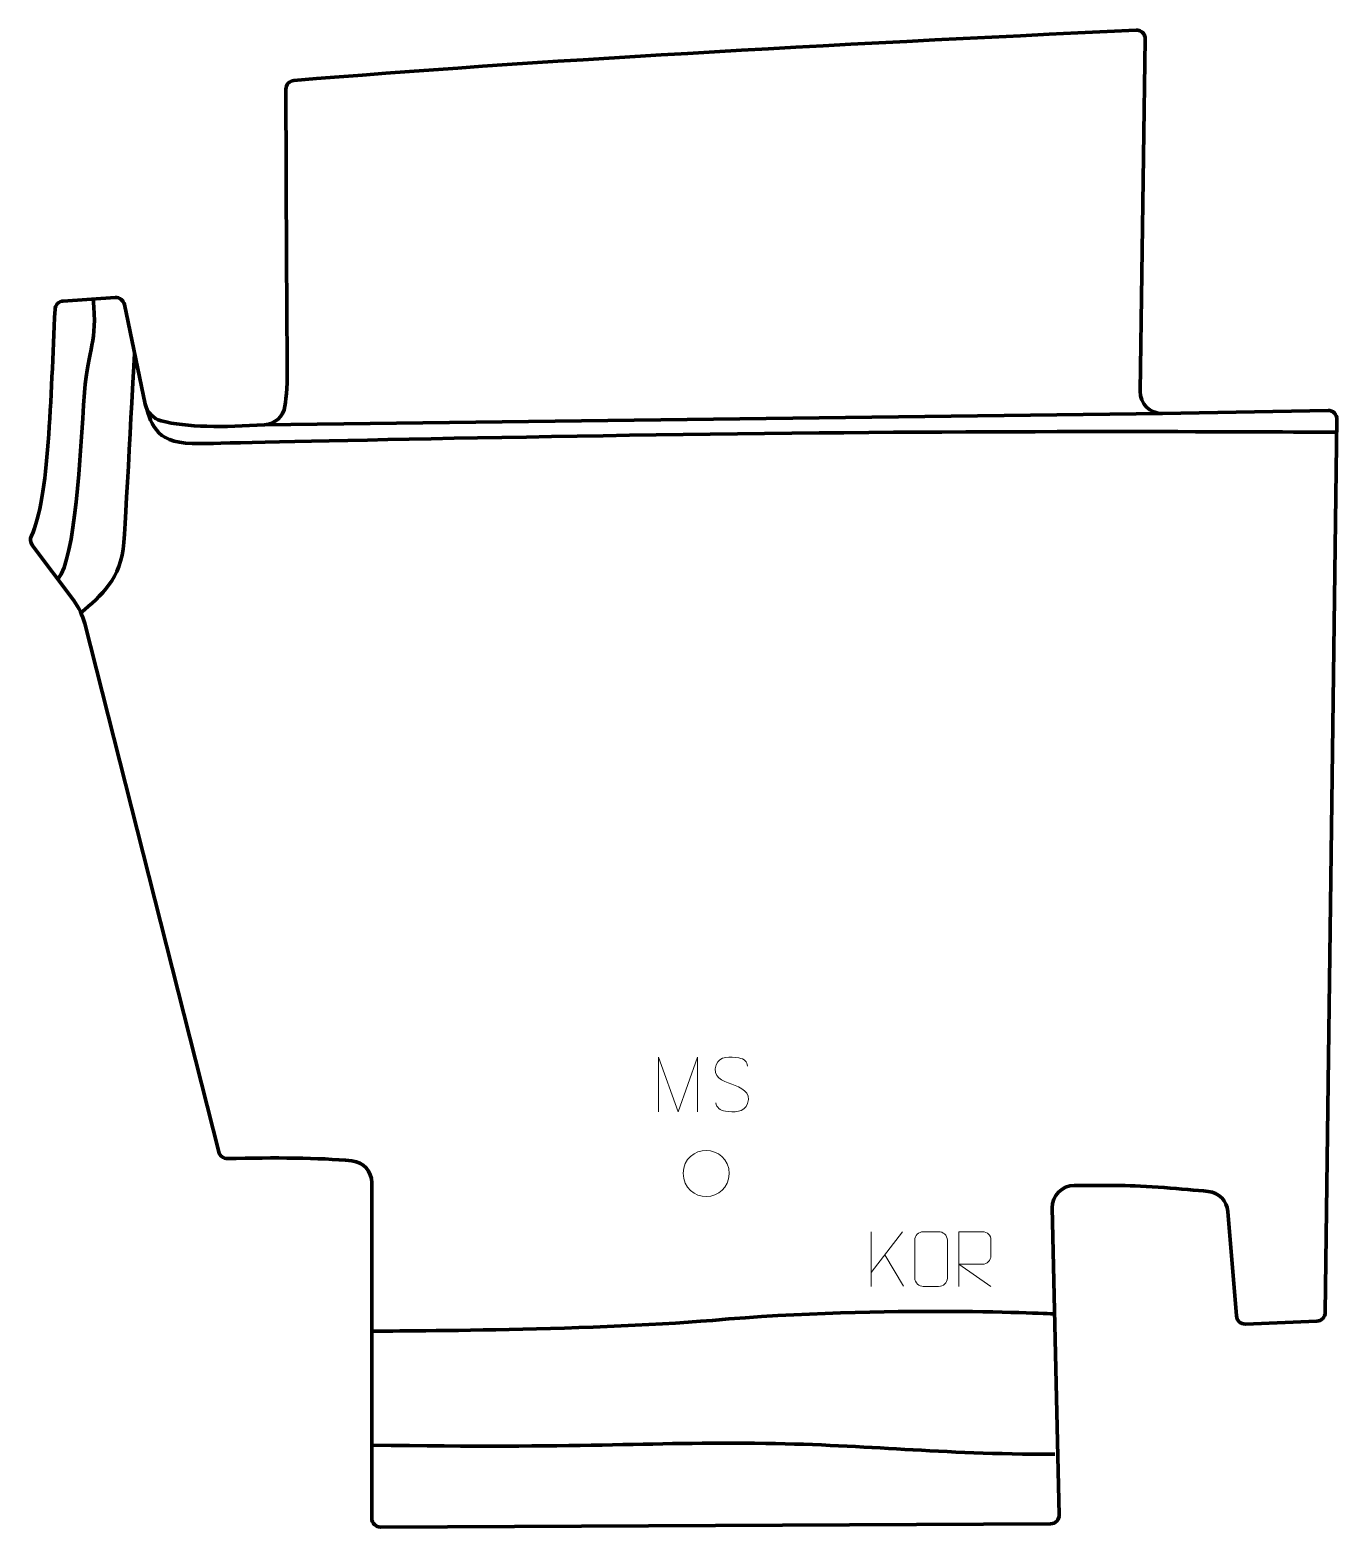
# Model space of a CAD drawing. Header units: millimetres. Extents: x -298 to 298, y -342 to 342.
import ezdxf

# ---------------------------------------------------------------- set-up
doc = ezdxf.new("R2010")
doc.units = ezdxf.units.MM
doc.header["$MEASUREMENT"] = 0
for name, color, linetype in [('layer 1', 7, 'Continuous'), ('layer 2', 7, 'Continuous'), ('layer 3', 7, 'Continuous')]:
    doc.layers.add(name, color=color, linetype=linetype)

msp = doc.modelspace()

# ---------------------------------------------------------------- linework, layer by layer
at = {"layer": 'layer 1', "color": 250, "lineweight": 9}
for points, knots in [([(-11.4859, -152.015), (-11.4859, -152.015), (-11.4859, -127.0571), (-11.4859, -127.0571), (-11.4859, -127.0571), (-11.4859, -127.0571), (-2.5608, -152.015), (-2.5608, -152.015), (-2.5608, -152.015), (-2.5608, -152.015), (6.1991, -127.0576), (6.1991, -127.0576), (6.1991, -127.0576), (6.1991, -127.0576), (6.1991, -152.015), (6.1991, -152.015)], [0, 0, 0, 0, 0.2, 0.2, 0.2, 0.2, 0.4, 0.4, 0.4, 0.4, 0.6, 0.6, 0.6, 0.6, 1, 1, 1, 1]), ([(21.9063, -139.3651), (17.658, -137.8947), (12.7499, -136.0989), (14.755, -130.5786), (14.755, -130.5786), (16.2585, -126.4387), (21.4721, -126.8272), (25.0757, -127.4283), (25.0757, -127.4283), (27.9363, -127.9055), (28.801, -129.1187), (29.1116, -131.2028)], [0, 0, 0, 0, 0.25, 0.25, 0.25, 0.25, 0.5, 0.5, 0.5, 0.5, 1, 1, 1, 1]), ([(21.9063, -139.3652), (25.9249, -141.0119), (30.9544, -142.9002), (29.1204, -148.2605), (29.1204, -148.2605), (27.6606, -152.5269), (22.7498, -152.2702), (19.0237, -151.7155), (19.0237, -151.7155), (16.2737, -151.3057), (15.0528, -150.0922), (14.6748, -147.98)], [0, 0, 0, 0, 0.25, 0.25, 0.25, 0.25, 0.5, 0.5, 0.5, 0.5, 1, 1, 1, 1]), ([(-0.2372, -180.0863), (-0.1665, -173.4459), (5.1075, -169.5999), (10.2628, -169.6969), (10.2628, -169.6969), (15.4181, -169.5999), (20.6921, -173.6633), (20.7628, -180.3037), (20.7628, -180.3037), (20.3926, -186.633), (15.9507, -190.6637), (10.2628, -190.6931), (10.2628, -190.6931), (5.1075, -190.7901), (-0.1665, -186.7267), (-0.2372, -180.0863)], [0, 0, 0, 0, 0.2, 0.2, 0.2, 0.2, 0.4, 0.4, 0.4, 0.4, 0.6, 0.6, 0.6, 0.6, 1, 1, 1, 1]), ([(109.3192, -206.7639), (111.6449, -206.7639), (113.971, -206.7639), (116.2971, -206.7639), (116.2971, -206.7639), (118.2437, -206.7283), (120.2351, -208.2199), (120.2618, -210.6575), (120.2618, -210.6575), (120.2614, -216.4044), (120.2614, -222.1517), (120.2618, -227.8994), (120.2618, -227.8994), (120.122, -230.2228), (118.4448, -231.7024), (116.2971, -231.7132), (116.2971, -231.7132), (113.9652, -231.7128), (111.6333, -231.7128), (109.3018, -231.7132), (109.3018, -231.7132), (107.3768, -231.8186), (105.4047, -229.9341), (105.4159, -227.9168), (105.4159, -227.9168), (105.4162, -222.1467), (105.4162, -216.377), (105.4159, -210.6077), (105.4159, -210.6077), (105.4201, -208.4696), (107.1668, -206.7504), (109.3192, -206.7639)], [0, 0, 0, 0, 0.11111111, 0.11111111, 0.11111111, 0.11111111, 0.22222222, 0.22222222, 0.22222222, 0.22222222, 0.33333333, 0.33333333, 0.33333333, 0.33333333, 0.44444444, 0.44444444, 0.44444444, 0.44444444, 0.55555556, 0.55555556, 0.55555556, 0.55555556, 0.66666667, 0.66666667, 0.66666667, 0.66666667, 0.77777778, 0.77777778, 0.77777778, 0.77777778, 1, 1, 1, 1]), ([(125.5068, -231.7171), (125.5068, -231.7171), (125.5068, -206.7636), (125.5068, -206.7636), (125.5068, -206.7636), (129.1016, -206.7636), (132.6971, -206.7636), (136.2923, -206.7636), (136.2923, -206.7636), (138.6176, -206.8013), (140.1749, -208.2913), (140.1708, -210.6577), (140.1708, -210.6577), (140.1704, -212.6932), (140.1704, -215.7526), (140.1708, -217.7886), (140.1708, -217.7886), (140.1643, -219.6641), (138.352, -221.6059), (136.3425, -221.625), (136.3425, -221.625), (136.3425, -221.625), (125.5068, -221.625), (125.5068, -221.625), (125.5068, -221.625), (125.5068, -221.625), (140.1615, -231.7171), (140.1615, -231.7171)], [0, 0, 0, 0, 0.125, 0.125, 0.125, 0.125, 0.25, 0.25, 0.25, 0.25, 0.375, 0.375, 0.375, 0.375, 0.5, 0.5, 0.5, 0.5, 0.625, 0.625, 0.625, 0.625, 0.75, 0.75, 0.75, 0.75, 1, 1, 1, 1])]:
    msp.add_open_spline(points, degree=3, knots=knots, dxfattribs=at)
for points in [[(85.4881, -206.7636), (85.4881, -206.7636), (85.4881, -231.7172), (85.4881, -231.7172)], [(99.8643, -206.7636), (99.8643, -206.7636), (85.4881, -225.4033), (85.4881, -225.4033)], [(100.1896, -231.6214), (100.1896, -231.6214), (91.7191, -217.3078), (91.7191, -217.3078)]]:
    msp.add_open_spline(points, degree=3, dxfattribs=at)
at = {"layer": 'layer 2', "color": 230, "lineweight": 200}
msp.add_open_spline([(-142.3239, -337.4985), (-142.3239, -337.4985), (-142.3239, -184.3845), (-142.3239, -184.3845), (-142.3239, -184.3845), (-142.3239, -179.229), (-146.2415, -174.9329), (-151.3705, -174.4266), (-151.3705, -174.4266), (-166.6405, -172.9206), (-186.5968, -172.8956), (-208.1498, -173.3753), (-208.1498, -173.3753), (-210.0117, -173.4166), (-211.6571, -172.1657), (-212.115, -170.3598), (-212.115, -170.3598), (-212.115, -170.3598), (-273.298, 70.7255), (-273.298, 70.7255), (-273.298, 70.7255), (-274.2674, 74.5457), (-275.9798, 78.1377), (-278.337, 81.2957), (-278.337, 81.2957), (-278.337, 81.2957), (-297.2145, 106.586), (-297.2145, 106.586), (-297.2145, 106.586), (-298.1095, 107.7848), (-298.2856, 109.3871), (-297.6312, 110.7326), (-297.6312, 110.7326), (-289.501, 127.4542), (-288.8801, 173.751), (-286.8443, 214.1226), (-286.8443, 214.1226), (-286.742, 216.1507), (-285.1382, 217.7791), (-283.1129, 217.9132), (-283.1129, 217.9132), (-283.1129, 217.9132), (-259.3742, 219.4847), (-259.3742, 219.4847), (-259.3742, 219.4847), (-257.3856, 219.6164), (-255.6033, 218.2638), (-255.1948, 216.3126), (-255.1948, 216.3126), (-255.1948, 216.3126), (-245.6839, 170.8974), (-245.6839, 170.8974), (-245.6839, 170.8974), (-244.9089, 167.1957), (-242.1092, 164.2652), (-238.4594, 163.2781), (-238.4594, 163.2781), (-226.8812, 160.1468), (-209.919, 160.2724), (-191.2147, 161.4521), (-191.2147, 161.4521), (-186.539, 161.7471), (-182.681, 165.2445), (-181.9631, 169.8754), (-181.9631, 169.8754), (-181.2967, 174.1737), (-180.7661, 180.5783), (-180.8995, 189.9163), (-180.8995, 189.9163), (-181.1849, 209.9129), (-181.4706, 295.6382), (-181.5309, 314.5277), (-181.5309, 314.5277), (-181.5373, 316.6133), (-179.9427, 318.3543), (-177.8652, 318.5271), (-177.8652, 318.5271), (-68.9091, 327.597), (64.3368, 334.8719), (206.3909, 341.4958), (206.3909, 341.4958), (208.6942, 341.6029), (210.613, 339.746), (210.5791, 337.4399), (210.5791, 337.4399), (210.5791, 337.4399), (208.2215, 176.775), (208.2215, 176.775), (208.2215, 176.775), (208.1386, 171.1235), (212.7494, 166.5258), (218.3988, 166.6267), (218.3988, 166.6267), (218.3988, 166.6267), (293.9539, 167.9764), (293.9539, 167.9764), (293.9539, 167.9764), (296.2113, 168.0166), (298.0546, 166.1811), (298.025, 163.923), (298.025, 163.923), (298.025, 163.923), (292.6641, -243.6148), (292.6641, -243.6148), (292.6641, -243.6148), (292.6363, -245.7417), (290.9496, -247.4749), (288.8245, -247.5603), (288.8245, -247.5603), (288.8245, -247.5603), (256.2698, -248.8627), (256.2698, -248.8627), (256.2698, -248.8627), (254.1253, -248.9485), (252.2951, -247.3264), (252.1229, -245.1864), (252.1229, -245.1864), (252.1229, -245.1864), (248.2801, -197.5191), (248.2801, -197.5191), (248.2801, -197.5191), (247.8906, -192.6895), (244.0983, -188.8327), (239.2769, -188.367), (239.2769, -188.367), (228.4508, -187.3207), (209.7162, -185.6686), (199.3904, -185.6686), (199.3904, -185.6686), (199.3904, -185.6686), (178.119, -185.6686), (178.119, -185.6686), (178.119, -185.6686), (172.5066, -185.6686), (167.9932, -190.2882), (168.1216, -195.9009), (168.1216, -195.9009), (168.1216, -195.9009), (171.3301, -335.9452), (171.3301, -335.9452), (171.3301, -335.9452), (171.3809, -338.1825), (169.5874, -340.0272), (167.3497, -340.0378), (167.3497, -340.0378), (167.3497, -340.0378), (-138.3047, -341.5001), (-138.3047, -341.5001), (-138.3047, -341.5001), (-140.5216, -341.5103), (-142.3239, -339.7161), (-142.3239, -337.4985)], degree=3, knots=[0, 0, 0, 0, 0.02564103, 0.02564103, 0.02564103, 0.02564103, 0.05128205, 0.05128205, 0.05128205, 0.05128205, 0.07692308, 0.07692308, 0.07692308, 0.07692308, 0.1025641, 0.1025641, 0.1025641, 0.1025641, 0.12820513, 0.12820513, 0.12820513, 0.12820513, 0.15384615, 0.15384615, 0.15384615, 0.15384615, 0.17948718, 0.17948718, 0.17948718, 0.17948718, 0.20512821, 0.20512821, 0.20512821, 0.20512821, 0.23076923, 0.23076923, 0.23076923, 0.23076923, 0.25641026, 0.25641026, 0.25641026, 0.25641026, 0.28205128, 0.28205128, 0.28205128, 0.28205128, 0.30769231, 0.30769231, 0.30769231, 0.30769231, 0.33333333, 0.33333333, 0.33333333, 0.33333333, 0.35897436, 0.35897436, 0.35897436, 0.35897436, 0.38461538, 0.38461538, 0.38461538, 0.38461538, 0.41025641, 0.41025641, 0.41025641, 0.41025641, 0.43589744, 0.43589744, 0.43589744, 0.43589744, 0.46153846, 0.46153846, 0.46153846, 0.46153846, 0.48717949, 0.48717949, 0.48717949, 0.48717949, 0.51282051, 0.51282051, 0.51282051, 0.51282051, 0.53846154, 0.53846154, 0.53846154, 0.53846154, 0.56410256, 0.56410256, 0.56410256, 0.56410256, 0.58974359, 0.58974359, 0.58974359, 0.58974359, 0.61538462, 0.61538462, 0.61538462, 0.61538462, 0.64102564, 0.64102564, 0.64102564, 0.64102564, 0.66666667, 0.66666667, 0.66666667, 0.66666667, 0.69230769, 0.69230769, 0.69230769, 0.69230769, 0.71794872, 0.71794872, 0.71794872, 0.71794872, 0.74358974, 0.74358974, 0.74358974, 0.74358974, 0.76923077, 0.76923077, 0.76923077, 0.76923077, 0.79487179, 0.79487179, 0.79487179, 0.79487179, 0.82051282, 0.82051282, 0.82051282, 0.82051282, 0.84615385, 0.84615385, 0.84615385, 0.84615385, 0.87179487, 0.87179487, 0.87179487, 0.87179487, 0.8974359, 0.8974359, 0.8974359, 0.8974359, 0.92307692, 0.92307692, 0.92307692, 0.92307692, 0.94871795, 0.94871795, 0.94871795, 0.94871795, 1, 1, 1, 1], dxfattribs=at)
at = {"layer": 'layer 3', "color": 142, "lineweight": 200}
for points, knots in [([(-269.4263, 218.8192), (-267.3928, 198.3066), (-271.7003, 197.6095), (-273.3692, 176.1934), (-273.3692, 176.1934), (-275.7004, 146.2853), (-277.2279, 101.189), (-285.5641, 90.9778)], [0, 0, 0, 0, 0.33333333, 0.33333333, 0.33333333, 0.33333333, 1, 1, 1, 1]), ([(-275.0364, 75.6943), (-265.7993, 83.4847), (-256.6352, 91.0574), (-255.44, 107.7967), (-255.44, 107.7967), (-254.2447, 124.536), (-250.6182, 194.4587), (-250.6182, 194.4587)], [0, 0, 0, 0, 0.33333333, 0.33333333, 0.33333333, 0.33333333, 1, 1, 1, 1]), ([(-245.684, 170.8974), (-242.6904, 160.4058), (-240.2996, 152.4348), (-220.7765, 152.8334), (-220.7765, 152.8334), (-210.6116, 153.0409), (-70.387, 156.4374), (61.7057, 157.7282), (61.7057, 157.7282), (183.3117, 158.9163), (298.0256, 158.0147), (298.0256, 158.0147)], [0, 0, 0, 0, 0.25, 0.25, 0.25, 0.25, 0.5, 0.5, 0.5, 0.5, 1, 1, 1, 1]), ([(-142.3239, -252.0981), (-142.3239, -252.0981), (-43.0942, -252.1002), (13.074, -247.1856), (13.074, -247.1856), (93.5853, -240.1414), (169.2304, -244.3048), (169.2304, -244.3048)], [0, 0, 0, 0, 0.33333333, 0.33333333, 0.33333333, 0.33333333, 1, 1, 1, 1]), ([(-142.3239, -304.1097), (-46.2639, -305.7653), (-18.1758, -302.6047), (37.4012, -303.3597), (37.4012, -303.3597), (85.6122, -304.0141), (114.5029, -308.2943), (169.2304, -308.2943)], [0, 0, 0, 0, 0.33333333, 0.33333333, 0.33333333, 0.33333333, 1, 1, 1, 1])]:
    msp.add_open_spline(points, degree=3, knots=knots, dxfattribs=at)
msp.add_open_spline([(-191.2146, 161.452), (-191.2146, 161.452), (218.3988, 166.6265), (218.3988, 166.6265)], degree=3, dxfattribs=at)

doc.saveas('drawing.dxf')
